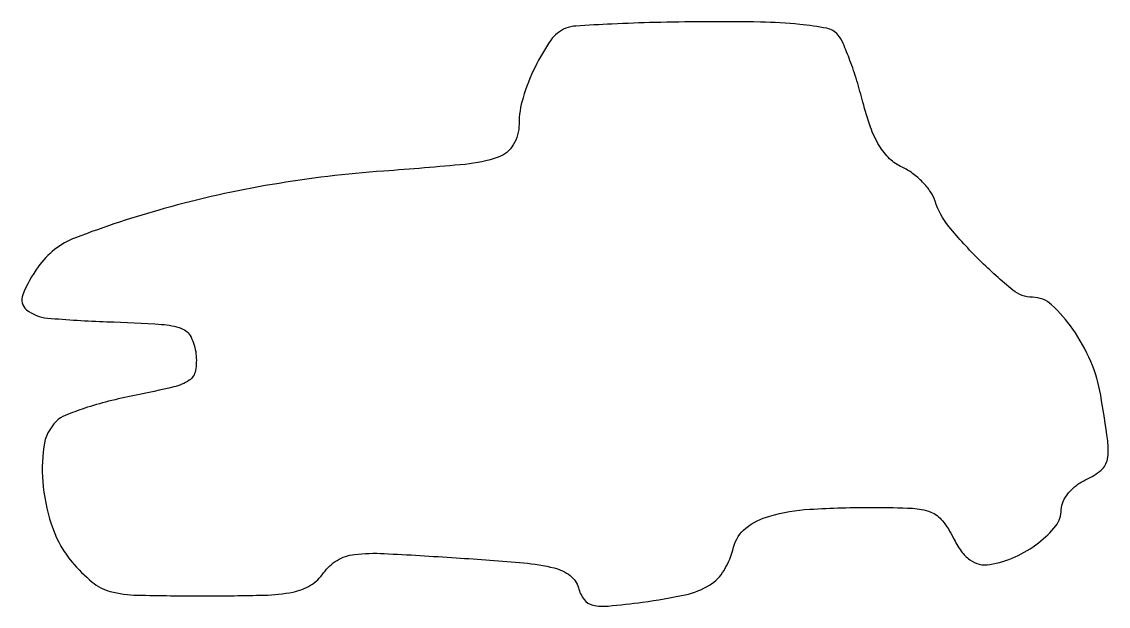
# Model space of a CAD drawing. Extents: x 0.1 to 98.2, y 0.1 to 52.9.
import ezdxf

# ---------------------------------------------------------------- set-up
doc = ezdxf.new("R2010")
doc.units = 0

msp = doc.modelspace()

# ---------------------------------------------------------------- linework, layer by layer
msp.add_lwpolyline([(49.22896, 52.330706, 0.146279), (47.871452, 51.248511, 0.038429), (46.448952, 48.823201, 0.039507), (45.355223, 46.04182, 0.074057), (45, 43.656649, -0.136384), (44.480477, 41.787438, -0.175506), (43.105126, 40.672666, -0.059913), (40.125764, 40.025242, -0.005837), (32.764747, 39.415689, 0.024308), (22.680681, 38.204334, 0.02564), (12.942672, 36.032574, 0.023922), (4.909312, 33.383499, 0.149453), (1.537335, 30.749841, 0.053937), (0.146426, 28.223311, 0.334929), (0.491214, 26.878049, 0.147957), (2.37934, 26.124469, 0.012074), (7.75, 25.792064, -0.005417), (12.700519, 25.551771, -0.071748), (14.487105, 25.184803, -0.19471), (15.358232, 24.404524, -0.085256), (15.802864, 22.890506, -0.073134), (15.756665, 21.374412, -0.202597), (15.186979, 20.497739, -0.091487), (13.810274, 19.89562, -0.008893), (10.239201, 19.126842, 0.014329), (7.906142, 18.597986, 0.017214), (5.74748, 17.963224, 0.016051), (3.98333, 17.314224, 0.100532), (3.186337, 16.786337, 0.163638), (2.046743, 14.491965, 0.061704), (1.998303, 10.861789, 0.058952), (2.884675, 7.036188, 0.088747), (4.588894, 4.076725, 0.042981), (6.417851, 2.247833, 0.112304), (8.060473, 1.401416, 0.057649), (10.495953, 1.065757, 0.005447), (16.53219, 1, 0.005891), (21.954339, 1.063883, 0.041532), (24.574947, 1.344246, 0.090756), (26.155373, 1.958345, 0.102395), (27.339178, 3.073857, -0.104598), (28.55587, 4.210385, -0.107681), (30.116084, 4.741961, -0.041204), (32.804702, 4.826619, -0.004001), (39.313495, 4.442907, -0.004717), (45.423127, 3.975719, -0.038735), (48.176851, 3.522327, -0.101595), (49.618719, 2.83804, -0.168934), (50.359692, 1.732536, 0.096713), (50.867838, 0.676836, 0.178966), (51.655926, 0.165913, 0.078876), (53.065286, 0.076191, 0.009509), (56.167082, 0.427776, 0.020154), (60.015538, 1.097062, 0.083346), (62.20164, 1.967175, 0.123903), (63.524982, 3.30718, 0.071795), (64.388915, 5.413424, -0.165346), (65.487491, 7.11373, -0.098773), (67.653227, 8.220749, -0.054298), (71.262513, 8.829655, -0.014662), (77.070434, 9, -0.011486), (80.543279, 8.920209, -0.080304), (82.197726, 8.57413, -0.13427), (83.263349, 7.79158, -0.053974), (84.235425, 6.25, 0.04089), (84.950914, 5.046816, 0.080244), (85.731027, 4.255652, 0.100668), (86.590686, 3.859702, 0.099646), (87.539991, 3.829001, 0.064739), (89.820202, 4.523383, 0.057462), (91.949014, 5.798585, 0.063067), (93.498863, 7.333212, 0.167636), (94, 8.785925, -0.110654), (94.165626, 9.525158, -0.061931), (94.660938, 10.307303, -0.057182), (95.389578, 11.011482, -0.059389), (96.25, 11.521937, 0.072047), (97.594019, 12.365798, 0.175819), (98.164684, 13.366626, 0.077218), (98.19139, 15.035248, 0.007068), (97.560208, 19.148553, 0.059862), (96.665136, 22.192635, 0.050768), (95.036478, 25.124851, 0.054226), (93.118846, 27.32542, 0.188602), (91.394087, 28, -0.174121), (89.633352, 28.632332, -0.022555), (86.61968, 31.354787, -0.026096), (83.838968, 34.407273, -0.095118), (82.594997, 36.700691, 0.074145), (82.182655, 37.54277, 0.041878), (81.460084, 38.423488, 0.040721), (80.56342, 39.207726, 0.05247), (79.620976, 39.762926, -0.085574), (78.48673, 40.536009, -0.06476), (77.546541, 41.716745, -0.05003), (76.754613, 43.385247, -0.024129), (76.066198, 45.651384, 0.012918), (75.524403, 47.5901, 0.01441), (74.90069, 49.428029, 0.013817), (74.283325, 50.95765, 0.070487), (73.803555, 51.736702, 0.173143), (72.804625, 52.328971, 0.023838), (70.374301, 52.682945, 0.019449), (66.817981, 52.889696, 0.006568), (61.627555, 52.921053, 0.004193), (57.272119, 52.85362, 0.005928), (53.395351, 52.715073, 0.003556), (50.142094, 52.536977, 0.080354)], format="xyb", close=True)

doc.saveas('drawing.dxf')
